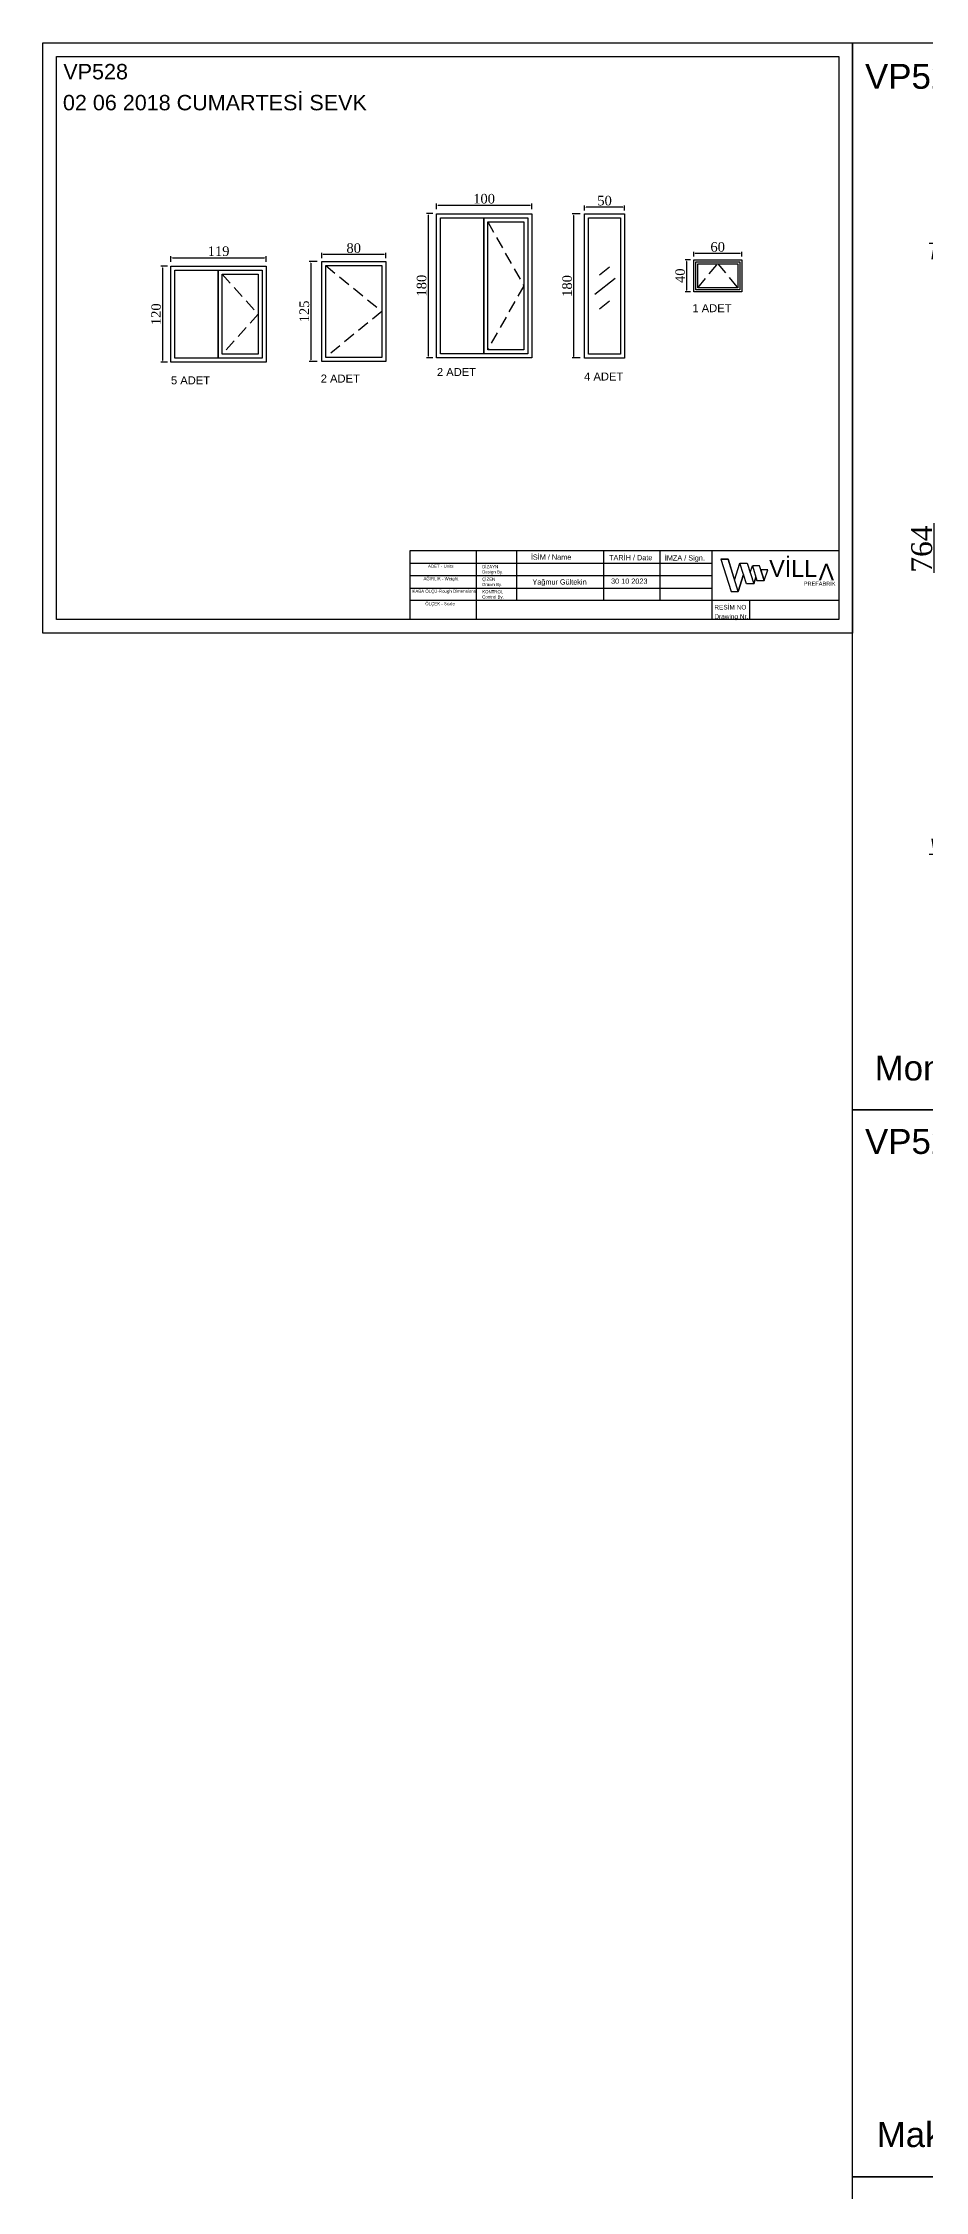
# Model space of a CAD drawing. Header units: millimetres. Extents: x 206945 to 219731, y -209822 to -201066.
# Drawn here: x 206945 to 208048, y -206064 to -203379 of the extents above; entities that cross this region are included whole.
import ezdxf
from ezdxf.enums import TextEntityAlignment as Align

# ---------------------------------------------------------------- set-up
doc = ezdxf.new("R2010")
doc.units = ezdxf.units.MM
doc.header["$MEASUREMENT"] = 0
doc.linetypes.add('DASHED', pattern=[0.75, 0.5, -0.25])
for name, color, linetype in [('1', 250, 'Continuous'), ('Block1', 255, 'Continuous'), ('DUVAR', 7, 'Continuous'), ('TEFRIS', 4, 'Continuous')]:
    doc.layers.add(name, color=color, linetype=linetype)
doc.styles.add('133', font='times.ttf')
doc.styles.get("Standard").update_dxf_attribs({"font": 'arial.ttf'})
doc.dimstyles.new('MAKAS', dxfattribs={"dimscale": 20, "dimtxt": 1.3, "dimasz": 1, "dimexe": 0.3, "dimexo": 0.3, "dimgap": 0.1, "dimtad": 1, "dimrnd": 1, "dimzin": 12, "dimdsep": 46, "dimlunit": 6, "dimtxsty": '133', "dimcen": 0.8, "dimdle": 0.0005, "dimclrd": 4, "dimclre": 6, "dimclrt": 2, "dimazin": 3, "dimtfac": 1, "dimtmove": 0, "dimatfit": 2, "dimldrblk": 'DOTSMALL', "dimfxl": 0, "dimtolj": 1, "dimtzin": 0, "dimarcsym": 0})

# ---------------------------------------------------------------- blocks, each defined once
blk = doc.blocks.new('*D7168')
at = {"layer": 'Defpoints', "color": 0}
for p in [(208059.2, -203629.6), (208100.6, -203629.6), (208100.6, -204393.5)]:
    blk.add_point(p, dxfattribs=at)
at = {"layer": 'DUVAR', "color": 6, "lineweight": -2}
for p, q in [((208094.6, -203629.6), (208053.2, -203629.6)), ((208094.6, -204393.5), (208053.2, -204393.5))]:
    blk.add_line(p, q, dxfattribs=at)
at = {"layer": 'DUVAR', "color": 4, "lineweight": -2}
blk.add_line((208059.2, -204373.5), (208059.2, -203649.6), dxfattribs=at)
at = {"layer": 'DUVAR', "color": 4}
for points in [[(208062.5, -203649.6), (208055.8, -203649.6), (208059.2, -203629.6)], [(208055.8, -204373.5), (208062.5, -204373.5), (208059.2, -204393.5)]]:
    blk.add_solid(points, dxfattribs=at)
at = {"layer": 'DUVAR', "color": 2, "insert": (208043.9, -204011.6), "char_height": 26, "attachment_point": 5, "rotation": 90, "style": '133'}
blk.add_mtext('\\A1;764', dxfattribs=at)
blk = doc.blocks.new('_DotSmall')
at = {"color": 0, "linetype": 'ByBlock', "const_width": 0.5}
blk.add_lwpolyline([(-0.0625, 0, 1), (0.0625, 0, 1)], format="xyb", close=True, dxfattribs=at)
blk = doc.blocks.new('*D7468')
at = {"color": 6, "linetype": 'Continuous', "lineweight": -2}
for p, q in [((207622.4, -203588.6), (207622.4, -203582.3)), ((207672.4, -203588.6), (207672.4, -203582.3))]:
    blk.add_line(p, q, dxfattribs=at)
at = {"color": 4, "linetype": 'Continuous', "lineweight": -2}
blk.add_line((207670.4, -203584.3), (207624.4, -203584.3), dxfattribs=at)
at = {"color": 4}
for points in [[(207624.4, -203584), (207624.4, -203584.6), (207622.4, -203584.3)], [(207670.4, -203584.6), (207670.4, -203584), (207672.4, -203584.3)]]:
    blk.add_solid(points, dxfattribs=at)
at = {"layer": 'Defpoints', "color": 0}
for p in [(207622.4, -203584.3), (207622.4, -203590.6), (207672.4, -203590.6)]:
    blk.add_point(p, dxfattribs=at)
at = {"color": 2, "insert": (207647.4, -203576.2), "char_height": 12, "attachment_point": 5, "style": '133'}
blk.add_mtext('\\A1;50', dxfattribs=at)
blk = doc.blocks.new('*D7469')
at = {"color": 6, "linetype": 'Continuous', "lineweight": -2}
for p, q in [((207616.7, -203592.8), (207606.7, -203592.8)), ((207616.7, -203772.8), (207606.7, -203772.8))]:
    blk.add_line(p, q, dxfattribs=at)
at = {"color": 4, "linetype": 'Continuous', "lineweight": -2}
blk.add_line((207608.7, -203594.8), (207608.7, -203770.8), dxfattribs=at)
at = {"color": 4}
for points in [[(207609.1, -203594.8), (207608.4, -203594.8), (207608.7, -203592.8)], [(207608.4, -203770.8), (207609.1, -203770.8), (207608.7, -203772.8)]]:
    blk.add_solid(points, dxfattribs=at)
at = {"layer": 'Defpoints', "color": 0}
for p in [(207618.7, -203592.8), (207608.7, -203772.8), (207618.7, -203772.8)]:
    blk.add_point(p, dxfattribs=at)
at = {"color": 2, "insert": (207600.6, -203682.8), "char_height": 12, "attachment_point": 5, "rotation": 90, "style": '133'}
blk.add_mtext('\\A1;180', dxfattribs=at)
blk = doc.blocks.new('*D7470')
at = {"color": 6, "linetype": 'Continuous', "lineweight": -2}
for p, q in [((207105.4, -203652.5), (207105.4, -203645.5)), ((207224.4, -203652.5), (207224.4, -203645.5))]:
    blk.add_line(p, q, dxfattribs=at)
at = {"color": 4, "linetype": 'Continuous', "lineweight": -2}
blk.add_line((207107.4, -203647.5), (207222.4, -203647.5), dxfattribs=at)
at = {"color": 4}
for points in [[(207107.4, -203647.2), (207107.4, -203647.9), (207105.4, -203647.5)], [(207222.4, -203647.9), (207222.4, -203647.2), (207224.4, -203647.5)]]:
    blk.add_solid(points, dxfattribs=at)
at = {"layer": 'Defpoints', "color": 0}
for p in [(207105.4, -203654.5), (207224.4, -203647.5), (207224.4, -203654.5)]:
    blk.add_point(p, dxfattribs=at)
at = {"color": 2, "insert": (207164.9, -203639.4), "char_height": 12, "attachment_point": 5, "style": '133'}
blk.add_mtext('\\A1;119', dxfattribs=at)
blk = doc.blocks.new('*D7471')
at = {"color": 6, "linetype": 'Continuous', "lineweight": -2}
for p, q in [((207101, -203658.1), (207092.9, -203658.1)), ((207101, -203778.1), (207092.9, -203778.1))]:
    blk.add_line(p, q, dxfattribs=at)
at = {"color": 4, "linetype": 'Continuous', "lineweight": -2}
blk.add_line((207094.9, -203660.1), (207094.9, -203776.1), dxfattribs=at)
at = {"color": 4}
for points in [[(207095.2, -203660.1), (207094.6, -203660.1), (207094.9, -203658.1)], [(207094.6, -203776.1), (207095.2, -203776.1), (207094.9, -203778.1)]]:
    blk.add_solid(points, dxfattribs=at)
at = {"layer": 'Defpoints', "color": 0}
for p in [(207103, -203658.1), (207094.9, -203778.1), (207103, -203778.1)]:
    blk.add_point(p, dxfattribs=at)
at = {"color": 2, "insert": (207086.8, -203718.1), "char_height": 12, "attachment_point": 5, "rotation": 90, "style": '133'}
blk.add_mtext('\\A1;120', dxfattribs=at)
blk = doc.blocks.new('*D7472')
at = {"color": 6, "linetype": 'Continuous', "lineweight": -2}
for p, q in [((207758.8, -203645.9), (207758.8, -203640.2)), ((207818.8, -203645.9), (207818.8, -203640.2))]:
    blk.add_line(p, q, dxfattribs=at)
at = {"color": 4, "linetype": 'Continuous', "lineweight": -2}
blk.add_line((207816.8, -203642.2), (207760.8, -203642.2), dxfattribs=at)
at = {"color": 4}
for points in [[(207760.8, -203641.9), (207760.8, -203642.5), (207758.8, -203642.2)], [(207816.8, -203642.5), (207816.8, -203641.9), (207818.8, -203642.2)]]:
    blk.add_solid(points, dxfattribs=at)
at = {"layer": 'Defpoints', "color": 0}
for p in [(207758.8, -203642.2), (207758.8, -203647.9), (207818.8, -203647.9)]:
    blk.add_point(p, dxfattribs=at)
at = {"color": 2, "insert": (207788.8, -203634.1), "char_height": 12, "attachment_point": 5, "style": '133'}
blk.add_mtext('\\A1;60', dxfattribs=at)
blk = doc.blocks.new('*D7473')
at = {"color": 6, "linetype": 'Continuous', "lineweight": -2}
for p, q in [((207754.9, -203650), (207748, -203650)), ((207754.9, -203690), (207748, -203690))]:
    blk.add_line(p, q, dxfattribs=at)
at = {"color": 4, "linetype": 'Continuous', "lineweight": -2}
blk.add_line((207750, -203652), (207750, -203688), dxfattribs=at)
at = {"color": 4}
for points in [[(207750.4, -203652), (207749.7, -203652), (207750, -203650)], [(207749.7, -203688), (207750.4, -203688), (207750, -203690)]]:
    blk.add_solid(points, dxfattribs=at)
at = {"layer": 'Defpoints', "color": 0}
for p in [(207756.9, -203650), (207750, -203690), (207756.9, -203690)]:
    blk.add_point(p, dxfattribs=at)
at = {"color": 2, "insert": (207741.9, -203670), "char_height": 12, "attachment_point": 5, "rotation": 90, "style": '133'}
blk.add_mtext('\\A1;40', dxfattribs=at)
blk = doc.blocks.new('*D7474')
at = {"color": 6, "linetype": 'Continuous', "lineweight": -2}
for p, q in [((207293.8, -203647.9), (207293.8, -203641.5)), ((207373.8, -203647.9), (207373.8, -203641.5))]:
    blk.add_line(p, q, dxfattribs=at)
at = {"color": 4, "linetype": 'Continuous', "lineweight": -2}
blk.add_line((207371.8, -203643.5), (207295.8, -203643.5), dxfattribs=at)
at = {"color": 4}
for points in [[(207295.8, -203643.2), (207295.8, -203643.9), (207293.8, -203643.5)], [(207371.8, -203643.9), (207371.8, -203643.2), (207373.8, -203643.5)]]:
    blk.add_solid(points, dxfattribs=at)
at = {"layer": 'Defpoints', "color": 0}
for p in [(207293.8, -203643.5), (207293.8, -203649.9), (207373.8, -203649.9)]:
    blk.add_point(p, dxfattribs=at)
at = {"color": 2, "insert": (207333.8, -203635.5), "char_height": 12, "attachment_point": 5, "style": '133'}
blk.add_mtext('\\A1;80', dxfattribs=at)
blk = doc.blocks.new('*D7475')
at = {"color": 6, "linetype": 'Continuous', "lineweight": -2}
for p, q in [((207288.1, -203652.1), (207278.1, -203652.1)), ((207288.1, -203777.1), (207278.1, -203777.1))]:
    blk.add_line(p, q, dxfattribs=at)
at = {"color": 4, "linetype": 'Continuous', "lineweight": -2}
blk.add_line((207280.1, -203654.1), (207280.1, -203775.1), dxfattribs=at)
at = {"color": 4}
for points in [[(207280.5, -203654.1), (207279.8, -203654.1), (207280.1, -203652.1)], [(207279.8, -203775.1), (207280.5, -203775.1), (207280.1, -203777.1)]]:
    blk.add_solid(points, dxfattribs=at)
at = {"layer": 'Defpoints', "color": 0}
for p in [(207290.1, -203652.1), (207280.1, -203777.1), (207290.1, -203777.1)]:
    blk.add_point(p, dxfattribs=at)
at = {"color": 2, "insert": (207272.1, -203714.6), "char_height": 12, "attachment_point": 5, "rotation": 90, "style": '133'}
blk.add_mtext('\\A1;125', dxfattribs=at)
blk = doc.blocks.new('*D7476')
at = {"color": 6, "linetype": 'Continuous', "lineweight": -2}
for p, q in [((207437.3, -203586.8), (207437.3, -203579.9)), ((207556.3, -203586.8), (207556.3, -203579.9))]:
    blk.add_line(p, q, dxfattribs=at)
at = {"color": 4, "linetype": 'Continuous', "lineweight": -2}
blk.add_line((207439.3, -203581.9), (207554.3, -203581.9), dxfattribs=at)
at = {"color": 4}
for points in [[(207439.3, -203581.6), (207439.3, -203582.2), (207437.3, -203581.9)], [(207554.3, -203582.2), (207554.3, -203581.6), (207556.3, -203581.9)]]:
    blk.add_solid(points, dxfattribs=at)
at = {"layer": 'Defpoints', "color": 0}
for p in [(207437.3, -203588.8), (207556.3, -203581.9), (207556.3, -203588.8)]:
    blk.add_point(p, dxfattribs=at)
at = {"color": 2, "insert": (207496.8, -203573.8), "char_height": 12, "attachment_point": 5, "style": '133'}
blk.add_mtext('\\A1;100', dxfattribs=at)
blk = doc.blocks.new('*D7477')
at = {"color": 6, "linetype": 'Continuous', "lineweight": -2}
for p, q in [((207432.9, -203592.4), (207424.8, -203592.4)), ((207432.9, -203772.4), (207424.8, -203772.4))]:
    blk.add_line(p, q, dxfattribs=at)
at = {"color": 4, "linetype": 'Continuous', "lineweight": -2}
blk.add_line((207426.8, -203594.4), (207426.8, -203770.4), dxfattribs=at)
at = {"color": 4}
for points in [[(207427.1, -203594.4), (207426.4, -203594.4), (207426.8, -203592.4)], [(207426.4, -203770.4), (207427.1, -203770.4), (207426.8, -203772.4)]]:
    blk.add_solid(points, dxfattribs=at)
at = {"layer": 'Defpoints', "color": 0}
for p in [(207434.9, -203592.4), (207426.8, -203772.4), (207434.9, -203772.4)]:
    blk.add_point(p, dxfattribs=at)
at = {"color": 2, "insert": (207418.7, -203682.4), "char_height": 12, "attachment_point": 5, "rotation": 90, "style": '133'}
blk.add_mtext('\\A1;180', dxfattribs=at)

msp = doc.modelspace()

# ---------------------------------------------------------------- linework, layer by layer
at = {"linetype": 'Continuous', "lineweight": 25}
msp.add_line((207940.25, -204075.998), (207404.384, -204075.998), dxfattribs=at)
at = {"color": 254, "linetype": 'Continuous', "lineweight": 25, "ltscale": 1}
for p, q in [((207932.026, -204075.998), (207781.404, -204075.998)), ((207828.63, -204075.998), (207828.63, -204099.738))]:
    msp.add_line(p, q, dxfattribs=at)
at = {"color": 2}
for points in [[(206945.368, -203379.081), (207957.297, -203379.081), (207957.297, -204116.784), (206945.368, -204116.784)], [(209922.706, -204712.502), (207957.297, -204712.502), (207957.297, -203379.081), (209922.706, -203379.081)], [(206962.415, -203396.128), (207940.25, -203396.128), (207940.25, -204099.738), (206962.415, -204099.738)], [(207404.384, -204013.432), (207940.25, -204013.432), (207940.25, -204099.738), (207404.384, -204099.738)], [(209922.706, -206045.924), (207957.297, -206045.924), (207957.297, -204712.502), (209922.706, -204712.502)], [(209922.706, -207379.345), (207957.297, -207379.345), (207957.297, -206045.924), (209922.706, -206045.924)]]:
    msp.add_lwpolyline(points, close=True, dxfattribs=at)
msp.add_lwpolyline([(207792.713, -204024.217), (207805.434, -204064.607), (207814.291, -204064.607), (207801.78, -204024.217), (207792.713, -204024.217), (207801.78, -204024.217), (207809.897, -204050.421), (207816.617, -204029.268), (207825.695, -204029.268), (207833.778, -204055.16), (207824.81, -204055.16), (207821.145, -204043.577), (207814.291, -204064.607), (207821.145, -204043.577), (207816.617, -204029.268), (207825.695, -204029.268), (207829.335, -204040.928), (207832.228, -204032.366), (207837.875, -204050.845), (207836.639, -204046.802), (207833.778, -204055.16), (207836.639, -204046.802), (207837.875, -204050.845), (207846.953, -204050.845), (207851.272, -204037.567), (207842.657, -204037.567), (207846.953, -204050.845), (207840.975, -204032.366), (207832.228, -204032.366)])
at = {"layer": '1', "color": 7, "linetype": 'Continuous', "lineweight": 25, "ltscale": 1}
for p, q in [((207487.153, -204099.738), (207487.153, -204013.432)), ((207781.404, -204013.432), (207781.404, -204099.738))]:
    msp.add_line(p, q, dxfattribs=at)
at = {"layer": '1', "color": 255, "linetype": 'Continuous', "lineweight": 25, "ltscale": 1, "flags": 128}
for points in [[(207404.384, -204029.073), (207537.336, -204029.073), (207646.159, -204029.073), (207690.493, -204029.073), (207781.404, -204029.073)], [(207404.384, -204044.715), (207537.336, -204044.715), (207646.159, -204044.715), (207690.493, -204044.715), (207781.404, -204044.715)], [(207404.384, -204060.356), (207537.336, -204060.356), (207646.159, -204060.356), (207690.493, -204060.356), (207781.404, -204060.356)]]:
    msp.add_lwpolyline(points, dxfattribs=at)
at = {"layer": '1', "color": 254, "linetype": 'Continuous', "lineweight": 25, "ltscale": 1, "flags": 128}
for points in [[(207537.336, -204013.432), (207537.336, -204075.998), (207537.336, -204075.998)], [(207646.159, -204013.432), (207646.159, -204076.397)], [(207716.562, -204013.432), (207716.562, -204075.998)]]:
    msp.add_lwpolyline(points, dxfattribs=at)
at = {"layer": 'Block1'}
for p, q in [((207496.265, -203597.435), (207496.265, -203767.435)), ((207164.388, -203663.072), (207164.388, -203773.072)), ((207660.585, -203673.335), (207635.017, -203693.332)), ((207653.637, -203659.171), (207640.853, -203669.169)), ((207653.637, -203701.942), (207640.853, -203711.94))]:
    msp.add_line(p, q, dxfattribs=at)
at = {"layer": 'Block1', "linetype": 'DASHED', "ltscale": 30}
for p, q in [((207501.265, -203602.435), (207546.265, -203682.435)), ((207298.785, -203657.071), (207368.785, -203714.571)), ((207763.812, -203684.99), (207788.812, -203654.99)), ((207788.812, -203654.99), (207813.812, -203684.99)), ((207169.388, -203668.072), (207214.388, -203718.072)), ((207546.265, -203682.435), (207501.265, -203762.435)), ((207214.388, -203718.072), (207169.388, -203768.072)), ((207368.785, -203714.571), (207298.785, -203772.071))]:
    msp.add_line(p, q, dxfattribs=at)
at = {"layer": 'Block1'}
for points in [[(207437.265, -203592.435), (207556.265, -203592.435), (207556.265, -203772.435), (207437.265, -203772.435), (207437.265, -203592.435)], [(207758.812, -203649.99), (207818.812, -203649.99), (207818.812, -203689.99), (207758.812, -203689.99), (207758.812, -203649.99)], [(207105.388, -203658.072), (207224.388, -203658.072), (207224.388, -203778.072), (207105.388, -203778.072), (207105.388, -203658.072)]]:
    msp.add_lwpolyline(points, dxfattribs=at)
for points in [[(207442.265, -203597.435), (207551.265, -203597.435), (207551.265, -203767.435), (207442.265, -203767.435)], [(207496.265, -203597.435), (207551.265, -203597.435), (207551.265, -203767.435), (207496.265, -203767.435)], [(207501.265, -203602.435), (207546.265, -203602.435), (207546.265, -203762.435), (207501.265, -203762.435)], [(207761.312, -203652.49), (207816.312, -203652.49), (207816.312, -203687.49), (207761.312, -203687.49)], [(207763.812, -203654.99), (207813.812, -203654.99), (207813.812, -203684.99), (207763.812, -203684.99)], [(207110.388, -203663.072), (207219.388, -203663.072), (207219.388, -203773.072), (207110.388, -203773.072)], [(207164.388, -203663.072), (207219.388, -203663.072), (207219.388, -203773.072), (207164.388, -203773.072)], [(207169.388, -203668.072), (207214.388, -203668.072), (207214.388, -203768.072), (207169.388, -203768.072)]]:
    msp.add_lwpolyline(points, close=True, dxfattribs=at)
at = {"layer": 'TEFRIS', "color": 0}
for points in [[(207622.365, -203592.823), (207672.365, -203592.823), (207672.365, -203772.823), (207622.365, -203772.823), (207622.365, -203592.823)], [(207293.785, -203652.071), (207373.785, -203652.071), (207373.785, -203777.071), (207293.785, -203777.071), (207293.785, -203652.071)]]:
    msp.add_lwpolyline(points, dxfattribs=at)
for points in [[(207627.365, -203597.823), (207667.365, -203597.823), (207667.365, -203767.823), (207627.365, -203767.823)], [(207298.785, -203657.071), (207368.785, -203657.071), (207368.785, -203772.071), (207298.785, -203772.071)]]:
    msp.add_lwpolyline(points, close=True, dxfattribs=at)

# ---------------------------------------------------------------- texts
at = {"color": 6, "ltscale": 5}
for s, height, p in [('VP528', 19.2624, (206970.839, -203424.544)), ('02 06 2018 CUMARTESİ SEVK ', 19.26244, (206970.338, -203463.249))]:
    msp.add_text(s, height=height, dxfattribs=at).set_placement(p)
at = {"linetype": 'Continuous', "lineweight": 25}
for s, height, p in [('VP528', 31.1692, (207972.957, -203436.364)), ('Montaj Ve Elektrik Planı', 31.16917, (207984.991, -204675.75)), ('VP528', 31.1692, (207972.957, -204767.534)), ('Makas Yerleşim Planı', 31.16917, (207987.622, -206008.758))]:
    msp.add_text(s, height=height, dxfattribs=at).set_placement(p)
at = {"color": 0, "ltscale": 5, "char_height": 10, "attachment_point": 1}
for s, insert in [('1 ADET', (207757.143, -203705.547)), ('2 ADET', (207437.826, -203785.329)), ('4 ADET', (207621.852, -203790.942)), ('5 ADET', (207105.364, -203795.7)), ('2 ADET', (207292.569, -203793.515))]:
    msp.add_mtext(s, dxfattribs=dict(at, insert=insert))
at = {"width": 1137.80697, "attachment_point": 1}
for s, insert, char_height in [('{\\f@Arial Unicode MS|b0|i0|c162|p34;VİLL}', (207853.186, -204025.456), 20.86386), ('{\\f@Arial Unicode MS|b0|i0|c162|p34;PREFABRİK}', (207896.436, -204052.404), 5.00733)]:
    msp.add_mtext(s, dxfattribs=dict(at, insert=insert, char_height=char_height))
at = {"insert": (207934.35, -204050.785), "char_height": 20.86386, "width": 1137.80697, "attachment_point": 1, "rotation": 180}
msp.add_mtext('{\\f@Arial Unicode MS|b0|i0|c162|p34;V}', dxfattribs=at)
at = {"layer": '1', "color": 0, "lineweight": 25}
for s, height, p in [('ADET - Units', 3.91038, (207426.63, -204034.939)), ('DİZAYN', 3.9104, (207494.408, -204035.59)), ('İSİM / Name', 6.5173, (207555.227, -204024.902)), ('TARİH / Date', 6.5173, (207653.004, -204025.599)), ('İMZA / Sign.', 6.5173, (207722.697, -204025.905)), ('AĞIRLIK - Weight', 3.91038, (207421.04, -204050.58)), ('ÇİZEN', 3.9104, (207494.408, -204051.232)), ('Design By.', 3.9104, (207494.408, -204042.108)), ('Drawn By.', 3.9104, (207494.408, -204057.749)), ('Yağmur Gültekin', 6.5173, (207557.186, -204055.948)), ('KABA ÖLÇÜ-Rough Dimensions', 3.91038, (207407.226, -204066.222)), ('ÖLÇEK - Scale', 3.91038, (207423.249, -204081.831)), ('Control By.', 3.91038, (207494.408, -204073.391)), ('KONTROL', 3.9104, (207494.408, -204066.873)), ('RESİM NO', 5.7932, (207784.602, -204087.142)), ('Drawing Nr.', 5.79315, (207784.602, -204098.809))]:
    e = msp.add_text(s, height=height, dxfattribs=at)
    e.set_placement(p)
    e.dxf.unprotected_set("ltscale", 0)
e = msp.add_text('30 10 2023', height=6.5173, dxfattribs=at)
e.set_placement((207701.047, -204054.956), align=Align.RIGHT)
e.dxf.unprotected_set("ltscale", 0)

# ---------------------------------------------------------------- dimensions: what is measured, and where the dimension line sits
at = {"color": 6, "linetype": 'Continuous'}
dim = msp.add_linear_dim(base=(207556.265, -203581.905), p1=(207437.265, -203588.823), p2=(207556.265, -203588.823), text='100', dimstyle='MAKAS', override={"dimtxt": 0.6, "dimasz": 0.1, "dimexe": 0.1, "dimexo": 0.1, "dimtxsty": '133', "dimtfill": 0}, dxfattribs=at)
dim.commit()
dim.dimension.update_dxf_attribs({"geometry": '*D7476', "text_midpoint": (207496.765, -203573.815)})
for base, p1, p2, picture, middle in [((207622.365, -203584.301), (207672.365, -203590.639), (207622.365, -203590.639), '*D7468', (207647.365, -203576.211)), ((207293.785, -203643.549), (207373.785, -203649.888), (207293.785, -203649.888), '*D7474', (207333.785, -203635.459)), ((207758.812, -203642.186), (207818.812, -203647.878), (207758.812, -203647.878), '*D7472', (207788.812, -203634.096)), ((207224.388, -203647.542), (207105.388, -203654.46), (207224.388, -203654.46), '*D7470', (207164.888, -203639.434))]:
    dim = msp.add_linear_dim(base=base, p1=p1, p2=p2, dimstyle='MAKAS', override={"dimtxt": 0.6, "dimasz": 0.1, "dimexe": 0.1, "dimexo": 0.1}, dxfattribs=at)
    dim.commit()
    dim.dimension.update_dxf_attribs({"geometry": picture, "text_midpoint": middle})
for base, p1, p2, picture, middle in [((207426.766, -203772.435), (207434.856, -203592.435), (207434.856, -203772.435), '*D7477', (207418.676, -203682.435)), ((207608.728, -203772.823), (207618.651, -203592.823), (207618.651, -203772.823), '*D7469', (207600.638, -203682.823)), ((207280.148, -203777.071), (207290.071, -203652.071), (207290.071, -203777.071), '*D7475', (207272.058, -203714.571)), ((207750.025, -203689.99), (207756.934, -203649.99), (207756.934, -203689.99), '*D7473', (207741.935, -203669.99)), ((207094.889, -203778.072), (207102.979, -203658.072), (207102.979, -203778.072), '*D7471', (207086.799, -203718.072))]:
    dim = msp.add_linear_dim(base=base, p1=p1, p2=p2, angle=90, dimstyle='MAKAS', override={"dimtxt": 0.6, "dimasz": 0.1, "dimexe": 0.1, "dimexo": 0.1}, dxfattribs=at)
    dim.commit()
    dim.dimension.update_dxf_attribs({"geometry": picture, "text_midpoint": middle})
at = {"layer": 'DUVAR', "color": 1}
dim = msp.add_aligned_dim(p1=(208100.567, -204393.504), p2=(208100.567, -203629.646), distance=41.393, dimstyle='MAKAS', dxfattribs=at)
dim.commit()
dim.dimension.update_dxf_attribs({"geometry": '*D7168', "text_midpoint": (208043.939, -204011.575)})

doc.saveas('drawing.dxf')
